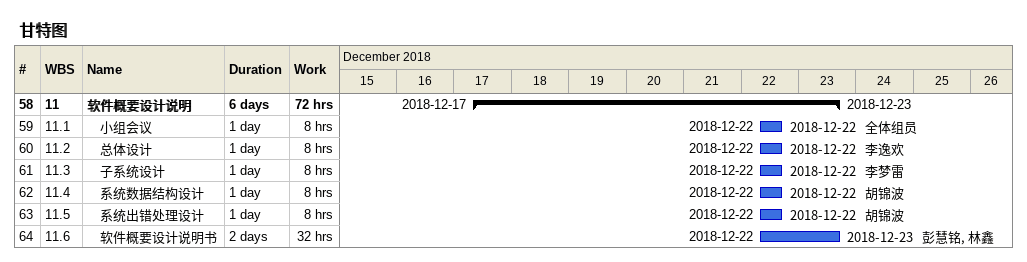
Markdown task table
甘特图

| ID | WBS | Task | Duration | Start | Finish | Resources | Work (h) |
|---|---|---|---|---|---|---|---|
| 58 | 11 | **软件概要设计说明** | 6d | 2018-12-17 | 2018-12-23 |  | 72 |
| 59 | 11.1 | 小组会议 | 1d | 2018-12-22 | 2018-12-22 | 全体组员 | 8 |
| 60 | 11.2 | 总体设计 | 1d | 2018-12-22 | 2018-12-22 | 李逸欢 | 8 |
| 61 | 11.3 | 子系统设计 | 1d | 2018-12-22 | 2018-12-22 | 李梦雷 | 8 |
| 62 | 11.4 | 系统数据结构设计 | 1d | 2018-12-22 | 2018-12-22 | 胡锦波 | 8 |
| 63 | 11.5 | 系统出错处理设计 | 1d | 2018-12-22 | 2018-12-22 | 胡锦波 | 8 |
| 64 | 11.6 | 软件概要设计说明书 | 2d | 2018-12-22 | 2018-12-23 | 彭慧铭, 林鑫 | 32 |
